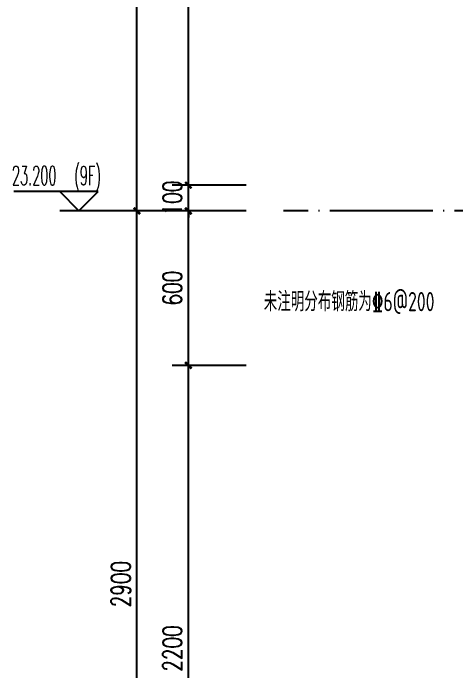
# Model space of a CAD drawing. Extents: x 393367 to 3005760, y 4998 to 826018.
# Drawn here: x 2859282 to 2861007, y 453452 to 456011 of the extents above; entities that cross this region are included whole.
import ezdxf

# ---------------------------------------------------------------- set-up
doc = ezdxf.new("R2010")
doc.units = 0
doc.header["$LTSCALE"] = 1000
doc.linetypes.add('DOTE', pattern=[2.42, 2, -0.2, 0.02, -0.2])
doc.layers.get('0').update_dxf_attribs({"linetype": 'CONTINUOUS'})
doc.layers.get('Defpoints').update_dxf_attribs({"linetype": 'CONTINUOUS'})
for name, color, linetype in [('DIM_ELEV', 3, 'CONTINUOUS'), ('DOTE', 8, 'DOTE'), ('PUB_DIM', 3, 'CONTINUOUS'), ('PUB_TEXT', 7, 'CONTINUOUS'), ('TEXT', 7, 'CONTINUOUS')]:
    doc.layers.add(name, color=color, linetype=linetype)
doc.styles.add('_TCH_DIM', font='simplex.shx', dxfattribs={"width": 0.65, "bigfont": 'gbcbig.shx'})
doc.styles.add('_TCH_DIM_T3', font='SIMPLEX', dxfattribs={"width": 0.705882, "bigfont": 'GBCBIG'})
doc.styles.add('TSSD_Rein', font='Tssdeng.shx', dxfattribs={"width": 0.7, "bigfont": 'hztxt.shx'})
doc.dimstyles.new('_TCH_ARCH&&25', dxfattribs={"dimtxt": 74.375, "dimasz": 25, "dimexe": 62.5, "dimexo": 75, "dimgap": 25, "dimtad": 1, "dimdec": 0, "dimzin": 0, "dimdsep": 46, "dimtxsty": '_TCH_DIM_T3', "dimblk": 'ARCHTICK', "dimcen": 0.09, "dimclrt": 7, "dimazin": 2, "dimtfac": 1, "dimtdec": 0, "dimtix": 1, "dimtmove": 2, "dimatfit": 3, "dimfxl": 1, "dimtolj": 1, "dimtzin": 0, "dimarcsym": 0})

# ---------------------------------------------------------------- blocks, each defined once
blk = doc.blocks.new('A$C5C8026AD')
at = {"layer": 'DIM_ELEV'}
for p, q in [((-150, 2975), (-478, 2975)), ((-225, 2900), (-300, 2975)), ((-225, 2900), (-150, 2975)), ((200, 2900), (-300, 2900))]:
    blk.add_line(p, q, dxfattribs=at)
at = {"layer": 'PUB_TEXT', "style": '_TCH_DIM', "width": 0.494118}
for s, p in [('23.200', (-485.5, 3000)), ('(9F)', (-243.7, 3000))]:
    blk.add_text(s, height=74.38, dxfattribs=at).set_placement(p)
blk = doc.blocks.new('_ArchTick')
at = {"color": 0, "linetype": 'ByBlock', "const_width": 0.4}
blk.add_lwpolyline([(-0.5, -0.5), (0.5, 0.5)], dxfattribs=at)
blk = doc.blocks.new('*D1240')
at = {"layer": 'Defpoints', "color": 0, "transparency": 16777216}
for p in [(2859963.3, 454642.7), (2860263.3, 454642.7), (2860263.3, 452442.7)]:
    blk.add_point(p, dxfattribs=at)
at = {"layer": 'PUB_DIM', "color": 0, "lineweight": -2, "transparency": 16777216}
for p, q in [((2860188.3, 454642.7), (2859900.8, 454642.7)), ((2859963.3, 452442.7), (2859963.3, 454642.7)), ((2860188.3, 452442.7), (2859900.8, 452442.7))]:
    blk.add_line(p, q, dxfattribs=at)
at = {"layer": 'PUB_DIM', "color": 0, "lineweight": -2, "transparency": 16777216, "xscale": 25, "yscale": 25, "zscale": 25}
for p, rotation in [((2859963.3, 454642.7), 90), ((2859963.3, 452442.7), 270)]:
    blk.add_blockref('_ArchTick', p, dxfattribs=dict(at, rotation=rotation))
at = {"layer": 'PUB_DIM', "color": 7, "transparency": 16777216, "insert": (2859901.1, 453542.7), "char_height": 74.38, "attachment_point": 5, "rotation": 90, "style": '_TCH_DIM_T3'}
blk.add_mtext('\\A1;2200', dxfattribs=at)
blk = doc.blocks.new('*D1241')
at = {"layer": 'Defpoints', "color": 0, "transparency": 16777216}
for p in [(2859963.3, 455242.7), (2860263.3, 455242.7), (2860263.3, 454642.7)]:
    blk.add_point(p, dxfattribs=at)
at = {"layer": 'PUB_DIM', "color": 0, "lineweight": -2, "transparency": 16777216}
for p, q in [((2860188.3, 455242.7), (2859900.8, 455242.7)), ((2859963.3, 454642.7), (2859963.3, 455242.7)), ((2860188.3, 454642.7), (2859900.8, 454642.7))]:
    blk.add_line(p, q, dxfattribs=at)
at = {"layer": 'PUB_DIM', "color": 0, "lineweight": -2, "transparency": 16777216, "xscale": 25, "yscale": 25, "zscale": 25}
for p, rotation in [((2859963.3, 455242.7), 90), ((2859963.3, 454642.7), 270)]:
    blk.add_blockref('_ArchTick', p, dxfattribs=dict(at, rotation=rotation))
at = {"layer": 'PUB_DIM', "color": 7, "transparency": 16777216, "insert": (2859901.1, 454942.7), "char_height": 74.38, "attachment_point": 5, "rotation": 90, "style": '_TCH_DIM_T3'}
blk.add_mtext('\\A1;600', dxfattribs=at)
blk = doc.blocks.new('*D1242')
at = {"layer": 'Defpoints', "color": 0, "transparency": 16777216}
for p in [(2859963.3, 455342.7), (2860263.3, 455342.7), (2860263.3, 455242.7)]:
    blk.add_point(p, dxfattribs=at)
at = {"layer": 'PUB_DIM', "color": 0, "lineweight": -2, "transparency": 16777216}
for p, q in [((2859963.3, 455342.7), (2859963.3, 455367.7)), ((2860188.3, 455342.7), (2859900.8, 455342.7)), ((2859963.3, 455242.7), (2859963.3, 455342.7)), ((2860188.3, 455242.7), (2859900.8, 455242.7)), ((2859963.3, 455242.7), (2859963.3, 455217.7))]:
    blk.add_line(p, q, dxfattribs=at)
at = {"layer": 'PUB_DIM', "color": 0, "lineweight": -2, "transparency": 16777216, "xscale": 25, "yscale": 25, "zscale": 25}
for p, rotation in [((2859963.3, 455342.7), 270), ((2859963.3, 455242.7), 90)]:
    blk.add_blockref('_ArchTick', p, dxfattribs=dict(at, rotation=rotation))
at = {"layer": 'PUB_DIM', "color": 7, "transparency": 16777216, "insert": (2859901.1, 455292.7), "char_height": 74.38, "attachment_point": 5, "rotation": 90, "style": '_TCH_DIM_T3'}
blk.add_mtext('\\A1;100', dxfattribs=at)
blk = doc.blocks.new('*D1243')
at = {"layer": 'Defpoints', "color": 0, "transparency": 16777216}
for p in [(2859963.3, 457542.7), (2860263.3, 457542.7), (2860263.3, 455342.7)]:
    blk.add_point(p, dxfattribs=at)
at = {"layer": 'PUB_DIM', "color": 0, "lineweight": -2, "transparency": 16777216}
for p, q in [((2860188.3, 457542.7), (2859900.8, 457542.7)), ((2859963.3, 455342.7), (2859963.3, 457542.7)), ((2860188.3, 455342.7), (2859900.8, 455342.7))]:
    blk.add_line(p, q, dxfattribs=at)
at = {"layer": 'PUB_DIM', "color": 0, "lineweight": -2, "transparency": 16777216, "xscale": 25, "yscale": 25, "zscale": 25}
for p, rotation in [((2859963.3, 457542.7), 90), ((2859963.3, 455342.7), 270)]:
    blk.add_blockref('_ArchTick', p, dxfattribs=dict(at, rotation=rotation))
at = {"layer": 'PUB_DIM', "color": 7, "transparency": 16777216, "insert": (2859901.1, 456442.7), "char_height": 74.38, "attachment_point": 5, "rotation": 90, "style": '_TCH_DIM_T3'}
blk.add_mtext('\\A1;2200', dxfattribs=at)
blk = doc.blocks.new('*D1253')
at = {"layer": 'Defpoints', "color": 0, "transparency": 16777216}
for p in [(2859763.3, 455242.7), (2860263.3, 455242.7), (2860263.3, 452342.7)]:
    blk.add_point(p, dxfattribs=at)
at = {"layer": 'PUB_DIM', "color": 0, "lineweight": -2, "transparency": 16777216}
for p, q in [((2860188.3, 455242.7), (2859700.8, 455242.7)), ((2859763.3, 452342.7), (2859763.3, 455242.7)), ((2860188.3, 452342.7), (2859700.8, 452342.7))]:
    blk.add_line(p, q, dxfattribs=at)
at = {"layer": 'PUB_DIM', "color": 0, "lineweight": -2, "transparency": 16777216, "xscale": 25, "yscale": 25, "zscale": 25}
for p, rotation in [((2859763.3, 455242.7), 90), ((2859763.3, 452342.7), 270)]:
    blk.add_blockref('_ArchTick', p, dxfattribs=dict(at, rotation=rotation))
at = {"layer": 'PUB_DIM', "color": 7, "transparency": 16777216, "insert": (2859701.1, 453792.7), "char_height": 74.38, "attachment_point": 5, "rotation": 90, "style": '_TCH_DIM_T3'}
blk.add_mtext('\\A1;2900', dxfattribs=at)
blk = doc.blocks.new('*D1254')
at = {"layer": 'Defpoints', "color": 0, "transparency": 16777216}
for p in [(2859763.3, 458142.7), (2860263.3, 458142.7), (2860263.3, 455242.7)]:
    blk.add_point(p, dxfattribs=at)
at = {"layer": 'PUB_DIM', "color": 0, "lineweight": -2, "transparency": 16777216}
for p, q in [((2860188.3, 458142.7), (2859700.8, 458142.7)), ((2859763.3, 455242.7), (2859763.3, 458142.7)), ((2860188.3, 455242.7), (2859700.8, 455242.7))]:
    blk.add_line(p, q, dxfattribs=at)
at = {"layer": 'PUB_DIM', "color": 0, "lineweight": -2, "transparency": 16777216, "xscale": 25, "yscale": 25, "zscale": 25}
for p, rotation in [((2859763.3, 458142.7), 90), ((2859763.3, 455242.7), 270)]:
    blk.add_blockref('_ArchTick', p, dxfattribs=dict(at, rotation=rotation))
at = {"layer": 'PUB_DIM', "color": 7, "transparency": 16777216, "insert": (2859701.1, 456692.7), "char_height": 74.38, "attachment_point": 5, "rotation": 90, "style": '_TCH_DIM_T3'}
blk.add_mtext('\\A1;2900', dxfattribs=at)

msp = doc.modelspace()

# ---------------------------------------------------------------- linework, layer by layer
at = {"layer": 'DOTE', "linetype": 'DOTE', "ltscale": 0.2}
msp.add_line((2863333.44807, 455242.70355), (2860333.25392, 455242.70355), dxfattribs=at)

# ---------------------------------------------------------------- block references
msp.add_blockref('A$C5C8026AD', (2859763.25392, 452342.70355))

# ---------------------------------------------------------------- texts
at = {"layer": 'TEXT', "style": 'TSSD_Rein', "width": 0.7}
msp.add_text('未注明分布钢筋为%%1326@200', height=75, rotation=0.00000019, dxfattribs=at).set_placement((2860256.48132, 454852.84286))

# ---------------------------------------------------------------- dimensions: what is measured, and where the dimension line sits
at = {"layer": 'PUB_DIM'}
for p1, p2, distance, picture, middle in [((2860263.25392, 455242.70355), (2860263.25392, 458142.70355), 500, '*D1254', (2859701.06642, 456692.70355)), ((2860263.25392, 455342.70355), (2860263.25392, 457542.69542), 300, '*D1243', (2859901.06642, 456442.69949)), ((2860263.25392, 455242.70355), (2860263.25392, 455342.70355), 300, '*D1242', (2859901.06642, 455292.70355)), ((2860263.25392, 452342.70355), (2860263.25392, 455242.70355), 500, '*D1253', (2859701.06642, 453792.70355)), ((2860263.25392, 454642.70355), (2860263.25392, 455242.70355), 300, '*D1241', (2859901.06642, 454942.70355)), ((2860263.25392, 452442.70355), (2860263.25392, 454642.70355), 300, '*D1240', (2859901.06642, 453542.70355))]:
    dim = msp.add_aligned_dim(p1=p1, p2=p2, distance=distance, dimstyle='_TCH_ARCH&&25', dxfattribs=at)
    dim.commit()
    dim.dimension.update_dxf_attribs({"geometry": picture, "text_midpoint": middle})

doc.saveas('drawing.dxf')
